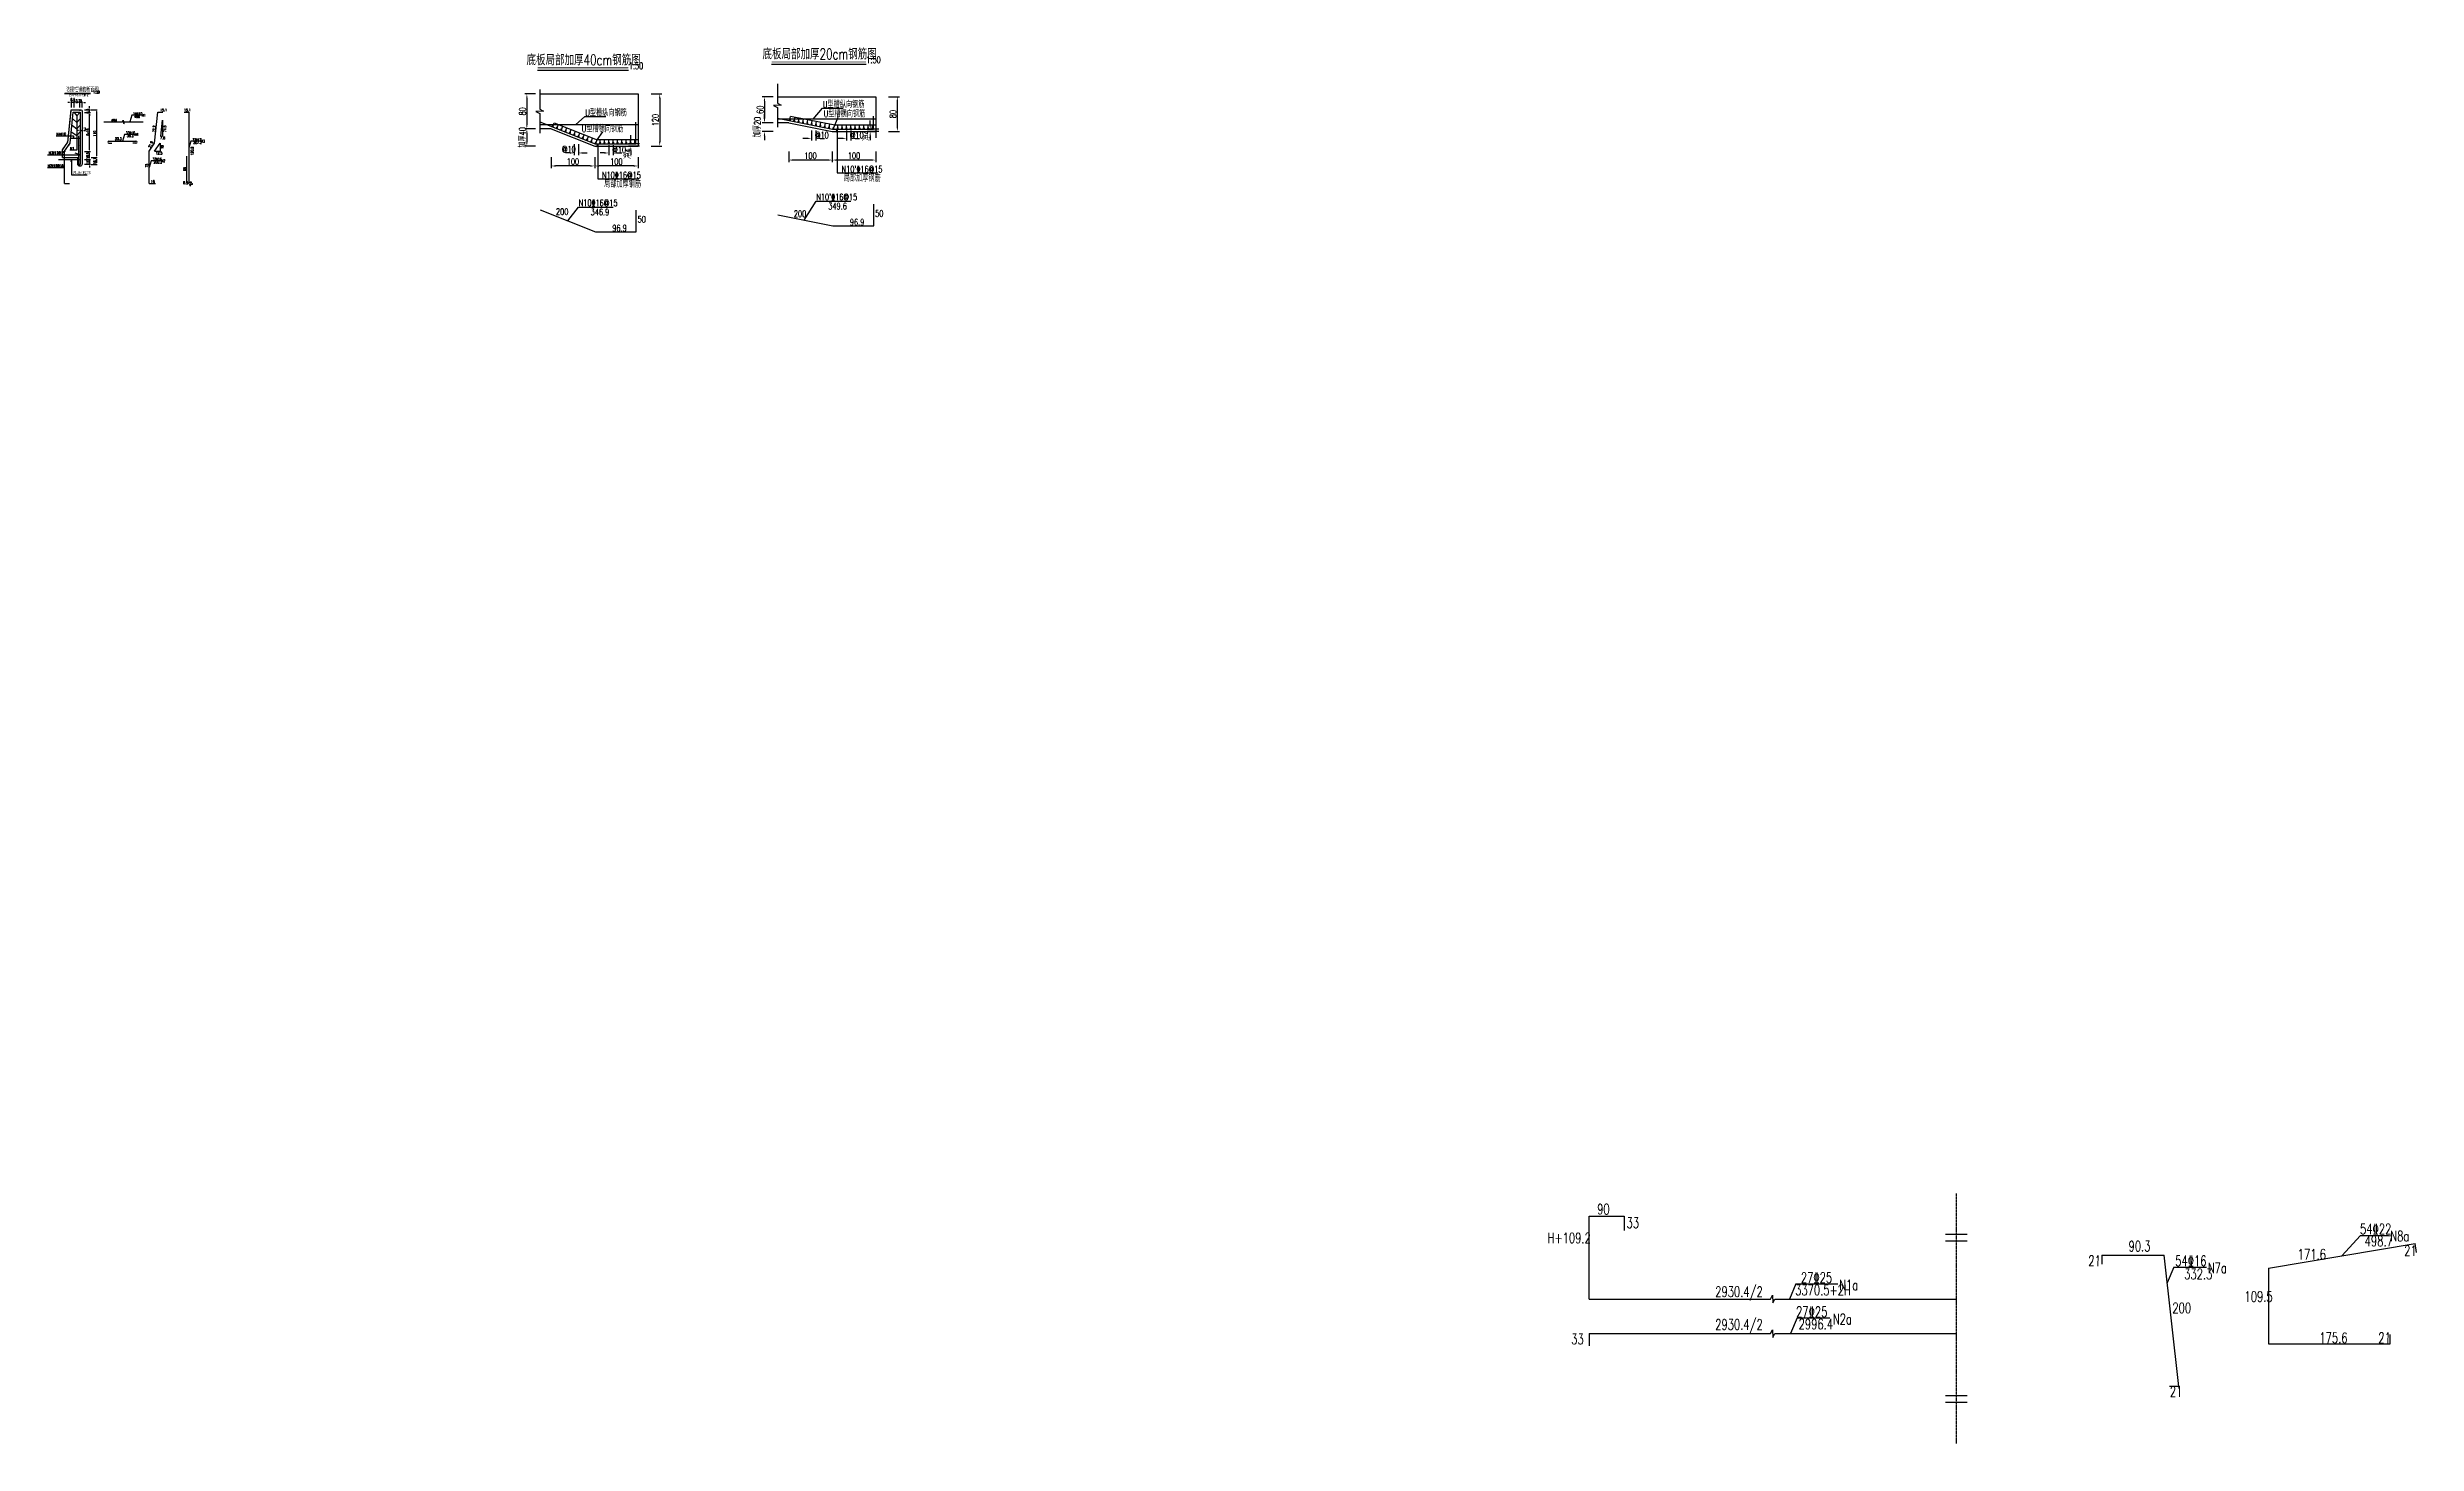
# Model space of a CAD drawing. Header units: millimetres. Extents: x -24222 to 32035, y -74604 to 14337.
# Drawn here: x -614 to 4836, y -10176 to -6962 of the extents above; entities that cross this region are included whole.
import ezdxf
from ezdxf.enums import TextEntityAlignment as Align

# ---------------------------------------------------------------- set-up
doc = ezdxf.new("R2010")
doc.units = ezdxf.units.MM
doc.header["$LTSCALE"] = 0.25
doc.header["$MEASUREMENT"] = 0
doc.linetypes.add('ACAD_ISO04W100', pattern=[30, 24, -3, 0, -3])
for name, color, linetype in [('中心线', 5, 'ACAD_ISO04W100'), ('文字', 7, 'Continuous'), ('标注', 7, 'Continuous'), ('次轮廓线', 7, 'Continuous'), ('钢筋', 1, 'Continuous')]:
    doc.layers.add(name, color=color, linetype=linetype)
doc.styles.get("Standard").update_dxf_attribs({"font": 'simplex1.shx', "width": 0.7, "bigfont": 'hztxt.shx'})
doc.dimstyles.new('20', dxfattribs={"dimscale": 2, "dimtxt": 3, "dimasz": 2, "dimexe": 1, "dimexo": 1, "dimgap": 0.5, "dimtad": 1, "dimdec": 1, "dimzin": 12, "dimdsep": 46, "dimtxsty": 'Standard', "dimcen": 0.5, "dimclrd": 256, "dimclre": 256, "dimclrt": 256, "dimadec": 1, "dimazin": 2, "dimtfac": 1, "dimtdec": 1, "dimtmove": 2, "dimatfit": 3, "dimfxl": 0, "dimtolj": 1, "dimtzin": 0, "dimlwd": -1, "dimlwe": -1, "dimarcsym": 0})
doc.dimstyles.new('50', dxfattribs={"dimscale": 5, "dimtxt": 3, "dimasz": 2, "dimexe": 1, "dimexo": 1, "dimgap": 0.5, "dimtad": 1, "dimdec": 1, "dimdsep": 46, "dimtxsty": 'Standard', "dimcen": 0.5, "dimadec": 0, "dimazin": 0, "dimtfac": 1, "dimtdec": 1, "dimtofl": 0, "dimtmove": 2, "dimatfit": 3, "dimfxl": 0, "dimtolj": 1, "dimtzin": 0, "dimarcsym": 0})

# ---------------------------------------------------------------- blocks, each defined once
blk = doc.blocks.new('*D180')
at = {"layer": 'Defpoints', "color": 0}
for p in [(518.8, -7069.7), (489.1, -7149.7), (518.8, -7149.7)]:
    blk.add_point(p, dxfattribs=at)
at = {"layer": '标注', "color": 0, "lineweight": -2}
for p, q in [((509.1, -7069.7), (484.1, -7069.7)), ((489.1, -7079.7), (489.1, -7139.7)), ((509.1, -7149.7), (484.1, -7149.7))]:
    blk.add_line(p, q, dxfattribs=at)
at = {"layer": '标注', "color": 0}
for points in [[(487.5, -7079.7), (490.8, -7079.7), (489.1, -7069.7)], [(487.5, -7139.7), (490.8, -7139.7), (489.1, -7149.7)]]:
    blk.add_solid(points, dxfattribs=at)
at = {"layer": '标注', "color": 0, "insert": (479.1, -7109.7), "char_height": 15, "attachment_point": 5, "rotation": 90}
blk.add_mtext('\\A1;80', dxfattribs=at)
blk = doc.blocks.new('*D181')
at = {"layer": 'Defpoints', "color": 0}
for p in [(745.1, -7069.7), (745.1, -7189.7), (794.7, -7189.7)]:
    blk.add_point(p, dxfattribs=at)
at = {"layer": '标注', "color": 0, "lineweight": -2}
for p, q in [((774.7, -7069.7), (799.7, -7069.7)), ((794.7, -7079.7), (794.7, -7179.7)), ((774.7, -7189.7), (799.7, -7189.7))]:
    blk.add_line(p, q, dxfattribs=at)
at = {"layer": '标注', "color": 0}
for points in [[(793.1, -7079.7), (796.4, -7079.7), (794.7, -7069.7)], [(793.1, -7179.7), (796.4, -7179.7), (794.7, -7189.7)]]:
    blk.add_solid(points, dxfattribs=at)
at = {"layer": '标注', "color": 0, "insert": (784.7, -7129.7), "char_height": 15, "attachment_point": 5, "rotation": 90}
blk.add_mtext('\\A1;120', dxfattribs=at)
blk = doc.blocks.new('点筋')
at = {"layer": '钢筋', "const_width": 2.5}
blk.add_lwpolyline([(-1.25, 0, 1), (1.25, 0, 1)], format="xyb", close=True, dxfattribs=at)
blk = doc.blocks.new('*D183')
at = {"layer": 'Defpoints', "color": 0}
for p in [(489.1, -7189.7), (545.1, -7149.7), (645.1, -7189.7)]:
    blk.add_point(p, dxfattribs=at)
at = {"layer": '标注', "color": 0, "lineweight": -2}
for p, q in [((509.1, -7149.7), (484.1, -7149.7)), ((509.1, -7189.7), (484.1, -7189.7)), ((489.1, -7159.7), (489.1, -7179.7))]:
    blk.add_line(p, q, dxfattribs=at)
at = {"layer": '标注', "color": 0}
for points in [[(487.5, -7159.7), (490.8, -7159.7), (489.1, -7149.7)], [(487.5, -7179.7), (490.8, -7179.7), (489.1, -7189.7)]]:
    blk.add_solid(points, dxfattribs=at)
at = {"layer": '标注', "color": 0, "insert": (479.1, -7169.7), "char_height": 15, "attachment_point": 5, "rotation": 90}
blk.add_mtext('\\A1;加厚40', dxfattribs=at)
blk = doc.blocks.new('*D184')
at = {"layer": 'Defpoints', "color": 0}
for p in [(728.2, -7189.7), (777.7, -7184.7), (777.7, -7189.7)]:
    blk.add_point(p, dxfattribs=at)
at = {"layer": '标注', "color": 0, "lineweight": -2}
for p, q in [((748.2, -7184.7), (723.2, -7184.7)), ((748.2, -7189.7), (723.2, -7189.7)), ((728.2, -7174.7), (728.2, -7164.7)), ((728.2, -7199.7), (728.2, -7209.7))]:
    blk.add_line(p, q, dxfattribs=at)
at = {"layer": '标注', "color": 0}
for points in [[(726.5, -7174.7), (729.8, -7174.7), (728.2, -7184.7)], [(726.5, -7199.7), (729.8, -7199.7), (728.2, -7189.7)]]:
    blk.add_solid(points, dxfattribs=at)
at = {"layer": '标注', "color": 0, "insert": (721.8, -7207.2), "char_height": 15, "attachment_point": 5, "rotation": 90}
blk.add_mtext('\\A1;净4', dxfattribs=at)
blk = doc.blocks.new('*D185')
at = {"layer": 'Defpoints', "color": 0}
for p in [(645.1, -7198.1), (645.1, -7235.4), (745.1, -7198.1)]:
    blk.add_point(p, dxfattribs=at)
at = {"layer": '标注', "color": 0, "lineweight": -2}
for p, q in [((645.1, -7215.4), (645.1, -7240.4)), ((735.1, -7235.4), (655.1, -7235.4)), ((745.1, -7215.4), (745.1, -7240.4))]:
    blk.add_line(p, q, dxfattribs=at)
at = {"layer": '标注', "color": 0}
for points in [[(655.1, -7233.8), (655.1, -7237.1), (645.1, -7235.4)], [(735.1, -7233.8), (735.1, -7237.1), (745.1, -7235.4)]]:
    blk.add_solid(points, dxfattribs=at)
at = {"layer": '标注', "color": 0, "insert": (695.1, -7225.4), "char_height": 15, "attachment_point": 5}
blk.add_mtext('\\A1;100', dxfattribs=at)
blk = doc.blocks.new('*D186')
at = {"layer": 'Defpoints', "color": 0}
for p in [(545.1, -7158.1), (545.1, -7235.4), (645.1, -7198.1)]:
    blk.add_point(p, dxfattribs=at)
at = {"layer": '标注', "color": 0, "lineweight": -2}
for p, q in [((545.1, -7215.4), (545.1, -7240.4)), ((635.1, -7235.4), (555.1, -7235.4)), ((645.1, -7215.4), (645.1, -7240.4))]:
    blk.add_line(p, q, dxfattribs=at)
at = {"layer": '标注', "color": 0}
for points in [[(555.1, -7233.8), (555.1, -7237.1), (545.1, -7235.4)], [(635.1, -7233.8), (635.1, -7237.1), (645.1, -7235.4)]]:
    blk.add_solid(points, dxfattribs=at)
at = {"layer": '标注', "color": 0, "insert": (595.1, -7225.4), "char_height": 15, "attachment_point": 5}
blk.add_mtext('\\A1;100', dxfattribs=at)
blk = doc.blocks.new('*D187')
at = {"layer": 'Defpoints', "color": 0}
for p in [(677.6, -7182.2), (687.6, -7182.2), (687.6, -7205.5)]:
    blk.add_point(p, dxfattribs=at)
at = {"layer": '标注', "color": 0, "lineweight": -2}
for p, q in [((677.6, -7187.2), (677.6, -7210.5)), ((687.6, -7187.2), (687.6, -7210.5)), ((667.6, -7205.5), (657.6, -7205.5)), ((697.6, -7205.5), (707.6, -7205.5))]:
    blk.add_line(p, q, dxfattribs=at)
at = {"layer": '标注', "color": 0}
for points in [[(667.6, -7203.9), (667.6, -7207.2), (677.6, -7205.5)], [(697.6, -7203.9), (697.6, -7207.2), (687.6, -7205.5)]]:
    blk.add_solid(points, dxfattribs=at)
at = {"layer": '标注', "color": 0, "insert": (701.3, -7198.4), "char_height": 15, "attachment_point": 5}
blk.add_mtext('\\A1;@10', dxfattribs=at)
blk = doc.blocks.new('*D188')
at = {"layer": 'Defpoints', "color": 0}
for p in [(598.1, -7162.9), (608, -7166.8), (598.1, -7205.5)]:
    blk.add_point(p, dxfattribs=at)
at = {"layer": '标注', "color": 0, "lineweight": -2}
for p, q in [((598.1, -7185.5), (598.1, -7210.5)), ((608, -7185.5), (608, -7210.5)), ((588.1, -7205.5), (578.1, -7205.5)), ((618, -7205.5), (628, -7205.5))]:
    blk.add_line(p, q, dxfattribs=at)
at = {"layer": '标注', "color": 0}
for points in [[(588.1, -7203.9), (588.1, -7207.2), (598.1, -7205.5)], [(618, -7203.9), (618, -7207.2), (608, -7205.5)]]:
    blk.add_solid(points, dxfattribs=at)
at = {"layer": '标注', "color": 0, "insert": (585.7, -7197), "char_height": 15, "attachment_point": 5}
blk.add_mtext('\\A1;@10', dxfattribs=at)
blk = doc.blocks.new('*D208')
at = {"layer": 'Defpoints', "color": 0}
for p in [(1065.3, -7076), (1035.6, -7136), (1065.3, -7136)]:
    blk.add_point(p, dxfattribs=at)
at = {"layer": '标注', "color": 0, "lineweight": -2}
for p, q in [((1055.6, -7076), (1030.6, -7076)), ((1055.6, -7136), (1030.6, -7136)), ((1035.6, -7086), (1035.6, -7126))]:
    blk.add_line(p, q, dxfattribs=at)
at = {"layer": '标注', "color": 0}
for points in [[(1034, -7086), (1037.3, -7086), (1035.6, -7076)], [(1034, -7126), (1037.3, -7126), (1035.6, -7136)]]:
    blk.add_solid(points, dxfattribs=at)
at = {"layer": '标注', "color": 0, "insert": (1025.6, -7106), "char_height": 15, "attachment_point": 5, "rotation": 90}
blk.add_mtext('\\A1;60', dxfattribs=at)
blk = doc.blocks.new('*D209')
at = {"layer": 'Defpoints', "color": 0}
for p in [(1291.6, -7076), (1291.6, -7156), (1341.2, -7156)]:
    blk.add_point(p, dxfattribs=at)
at = {"layer": '标注', "color": 0, "lineweight": -2}
for p, q in [((1321.2, -7076), (1346.2, -7076)), ((1341.2, -7086), (1341.2, -7146)), ((1321.2, -7156), (1346.2, -7156))]:
    blk.add_line(p, q, dxfattribs=at)
at = {"layer": '标注', "color": 0}
for points in [[(1339.6, -7086), (1342.9, -7086), (1341.2, -7076)], [(1339.6, -7146), (1342.9, -7146), (1341.2, -7156)]]:
    blk.add_solid(points, dxfattribs=at)
at = {"layer": '标注', "color": 0, "insert": (1331.2, -7116), "char_height": 15, "attachment_point": 5, "rotation": 90}
blk.add_mtext('\\A1;80', dxfattribs=at)
blk = doc.blocks.new('*D210')
at = {"layer": 'Defpoints', "color": 0}
for p in [(1091.6, -7136), (1035.6, -7156), (1191.6, -7156)]:
    blk.add_point(p, dxfattribs=at)
at = {"layer": '标注', "color": 0, "lineweight": -2}
for p, q in [((1055.6, -7136), (1030.6, -7136)), ((1035.6, -7126), (1035.6, -7116)), ((1055.6, -7156), (1030.6, -7156)), ((1035.6, -7166), (1035.6, -7176))]:
    blk.add_line(p, q, dxfattribs=at)
at = {"layer": '标注', "color": 0}
for points in [[(1034, -7126), (1037.3, -7126), (1035.6, -7136)], [(1034, -7166), (1037.3, -7166), (1035.6, -7156)]]:
    blk.add_solid(points, dxfattribs=at)
at = {"layer": '标注', "color": 0, "insert": (1019.4, -7146), "char_height": 15, "attachment_point": 5, "rotation": 90}
blk.add_mtext('\\A1;加厚20', dxfattribs=at)
blk = doc.blocks.new('*D189')
at = {"layer": 'Defpoints', "color": 0}
for p in [(1278.8, -7156), (1328.3, -7151), (1328.3, -7156)]:
    blk.add_point(p, dxfattribs=at)
at = {"layer": '标注', "color": 0, "lineweight": -2}
for p, q in [((1278.8, -7141), (1278.8, -7131)), ((1298.8, -7151), (1273.8, -7151)), ((1298.8, -7156), (1273.8, -7156)), ((1278.8, -7166), (1278.8, -7176))]:
    blk.add_line(p, q, dxfattribs=at)
at = {"layer": '标注', "color": 0}
for points in [[(1277.1, -7141), (1280.5, -7141), (1278.8, -7151)], [(1277.1, -7166), (1280.5, -7166), (1278.8, -7156)]]:
    blk.add_solid(points, dxfattribs=at)
at = {"layer": '标注', "color": 0, "insert": (1270.4, -7165.7), "char_height": 15, "attachment_point": 5, "rotation": 90}
blk.add_mtext('\\A1;净4', dxfattribs=at)
blk = doc.blocks.new('*D190')
at = {"layer": 'Defpoints', "color": 0}
for p in [(1191.6, -7184.5), (1291.6, -7184.5), (1191.6, -7221.8)]:
    blk.add_point(p, dxfattribs=at)
at = {"layer": '标注', "color": 0, "lineweight": -2}
for p, q in [((1191.6, -7201.8), (1191.6, -7226.8)), ((1281.6, -7221.8), (1201.6, -7221.8)), ((1291.6, -7201.8), (1291.6, -7226.8))]:
    blk.add_line(p, q, dxfattribs=at)
at = {"layer": '标注', "color": 0}
for points in [[(1201.6, -7220.1), (1201.6, -7223.5), (1191.6, -7221.8)], [(1281.6, -7220.1), (1281.6, -7223.5), (1291.6, -7221.8)]]:
    blk.add_solid(points, dxfattribs=at)
at = {"layer": '标注', "color": 0, "insert": (1241.6, -7211.8), "char_height": 15, "attachment_point": 5}
blk.add_mtext('\\A1;100', dxfattribs=at)
blk = doc.blocks.new('*D191')
at = {"layer": 'Defpoints', "color": 0}
for p in [(1091.6, -7144.5), (1191.6, -7184.5), (1091.6, -7221.8)]:
    blk.add_point(p, dxfattribs=at)
at = {"layer": '标注', "color": 0, "lineweight": -2}
for p, q in [((1091.6, -7201.8), (1091.6, -7226.8)), ((1181.6, -7221.8), (1101.6, -7221.8)), ((1191.6, -7201.8), (1191.6, -7226.8))]:
    blk.add_line(p, q, dxfattribs=at)
at = {"layer": '标注', "color": 0}
for points in [[(1101.6, -7220.1), (1101.6, -7223.5), (1091.6, -7221.8)], [(1181.6, -7220.1), (1181.6, -7223.5), (1191.6, -7221.8)]]:
    blk.add_solid(points, dxfattribs=at)
at = {"layer": '标注', "color": 0, "insert": (1141.6, -7211.8), "char_height": 15, "attachment_point": 5}
blk.add_mtext('\\A1;100', dxfattribs=at)
blk = doc.blocks.new('*D192')
at = {"layer": 'Defpoints', "color": 0}
for p in [(1224.1, -7148.5), (1234.1, -7148.5), (1234.1, -7171.9)]:
    blk.add_point(p, dxfattribs=at)
at = {"layer": '标注', "color": 0, "lineweight": -2}
for p, q in [((1214.1, -7171.9), (1204.1, -7171.9)), ((1224.1, -7153.5), (1224.1, -7176.9)), ((1234.1, -7153.5), (1234.1, -7176.9)), ((1244.1, -7171.9), (1254.1, -7171.9))]:
    blk.add_line(p, q, dxfattribs=at)
at = {"layer": '标注', "color": 0}
for points in [[(1214.1, -7170.2), (1214.1, -7173.6), (1224.1, -7171.9)], [(1244.1, -7170.2), (1244.1, -7173.6), (1234.1, -7171.9)]]:
    blk.add_solid(points, dxfattribs=at)
at = {"layer": '标注', "color": 0, "insert": (1247.8, -7164.7), "char_height": 15, "attachment_point": 5}
blk.add_mtext('\\A1;@10', dxfattribs=at)
blk = doc.blocks.new('*D233')
at = {"layer": 'Defpoints', "color": 0}
for p in [(1143.9, -7148.5), (1153.9, -7148.5), (1153.9, -7171.9)]:
    blk.add_point(p, dxfattribs=at)
at = {"layer": '标注', "color": 0, "lineweight": -2}
for p, q in [((1133.9, -7171.9), (1123.9, -7171.9)), ((1143.9, -7153.5), (1143.9, -7176.9)), ((1153.9, -7153.5), (1153.9, -7176.9)), ((1163.9, -7171.9), (1173.9, -7171.9))]:
    blk.add_line(p, q, dxfattribs=at)
at = {"layer": '标注', "color": 0}
for points in [[(1133.9, -7170.2), (1133.9, -7173.6), (1143.9, -7171.9)], [(1163.9, -7170.2), (1163.9, -7173.6), (1153.9, -7171.9)]]:
    blk.add_solid(points, dxfattribs=at)
at = {"layer": '标注', "color": 0, "insert": (1167.7, -7164.7), "char_height": 15, "attachment_point": 5}
blk.add_mtext('\\A1;@10', dxfattribs=at)
blk = doc.blocks.new('点筋1')
at = {"layer": '钢筋', "const_width": 1}
blk.add_lwpolyline([(-0.5, 0, 1), (0.5, 0, 1)], format="xyb", close=True, dxfattribs=at)
blk = doc.blocks.new('*D237')
at = {"layer": 'Defpoints', "color": 0}
for p in [(-538.9, -7202.4), (-538.9, -7220.9), (-516.6, -7202.4)]:
    blk.add_point(p, dxfattribs=at)
at = {"layer": '标注'}
for p, q in [((-528.6, -7202.4), (-514.6, -7202.4)), ((-528.6, -7220.9), (-514.6, -7220.9)), ((-516.6, -7216.9), (-516.6, -7206.4))]:
    blk.add_line(p, q, dxfattribs=at)
for points in [[(-517.2, -7206.4), (-515.9, -7206.4), (-516.6, -7202.4)], [(-517.2, -7216.9), (-515.9, -7216.9), (-516.6, -7220.9)]]:
    blk.add_solid(points, dxfattribs=at)
at = {"layer": '标注', "insert": (-520.6, -7211.7), "char_height": 6, "attachment_point": 5, "rotation": 90}
blk.add_mtext('\\A1;18.5', dxfattribs=at)
blk = doc.blocks.new('*D238')
at = {"layer": 'Defpoints', "color": 0}
for p in [(-538.9, -7112.4), (-516.6, -7112.4), (-538.9, -7202.4)]:
    blk.add_point(p, dxfattribs=at)
at = {"layer": '标注'}
for p, q in [((-528.6, -7112.4), (-514.6, -7112.4)), ((-516.6, -7198.4), (-516.6, -7116.4)), ((-528.6, -7202.4), (-514.6, -7202.4))]:
    blk.add_line(p, q, dxfattribs=at)
for points in [[(-517.2, -7116.4), (-515.9, -7116.4), (-516.6, -7112.4)], [(-517.2, -7198.4), (-515.9, -7198.4), (-516.6, -7202.4)]]:
    blk.add_solid(points, dxfattribs=at)
at = {"layer": '标注', "insert": (-520.6, -7157.4), "char_height": 6, "attachment_point": 5, "rotation": 90}
blk.add_mtext('\\A1;6x15', dxfattribs=at)
blk = doc.blocks.new('*D239')
at = {"layer": 'Defpoints', "color": 0}
for p in [(-538.9, -7112.4), (-536.4, -7105.9), (-516.6, -7105.9)]:
    blk.add_point(p, dxfattribs=at)
at = {"layer": '标注'}
for p, q in [((-528.6, -7105.9), (-514.6, -7105.9)), ((-528.6, -7112.4), (-514.6, -7112.4)), ((-516.6, -7101.9), (-516.6, -7097.9)), ((-516.6, -7112.4), (-516.6, -7105.9)), ((-516.6, -7116.4), (-516.6, -7120.4))]:
    blk.add_line(p, q, dxfattribs=at)
for points in [[(-517.2, -7101.9), (-515.9, -7101.9), (-516.6, -7105.9)], [(-517.2, -7116.4), (-515.9, -7116.4), (-516.6, -7112.4)]]:
    blk.add_solid(points, dxfattribs=at)
at = {"layer": '标注', "insert": (-520.5, -7109.2), "char_height": 6, "attachment_point": 5, "rotation": 90}
blk.add_mtext('\\A1;6.5', dxfattribs=at)
blk = doc.blocks.new('*D240')
at = {"layer": 'Defpoints', "color": 0}
for p in [(-536.4, -7105.9), (-543.9, -7215.9), (-500.9, -7215.9)]:
    blk.add_point(p, dxfattribs=at)
at = {"layer": '标注'}
for p, q in [((-512.9, -7105.9), (-498.9, -7105.9)), ((-500.9, -7109.9), (-500.9, -7211.9)), ((-512.9, -7215.9), (-498.9, -7215.9))]:
    blk.add_line(p, q, dxfattribs=at)
for points in [[(-501.6, -7109.9), (-500.3, -7109.9), (-500.9, -7105.9)], [(-501.6, -7211.9), (-500.3, -7211.9), (-500.9, -7215.9)]]:
    blk.add_solid(points, dxfattribs=at)
at = {"layer": '标注', "insert": (-504.9, -7160.9), "char_height": 6, "attachment_point": 5, "rotation": 90}
blk.add_mtext('\\A1;110', dxfattribs=at)
blk = doc.blocks.new('*D241')
at = {"layer": 'Defpoints', "color": 0}
for p in [(-538.9, -7089.2), (-538.9, -7112.4), (-533.9, -7108.4)]:
    blk.add_point(p, dxfattribs=at)
at = {"layer": '标注'}
for p, q in [((-542.9, -7089.2), (-546.9, -7089.2)), ((-538.9, -7101.2), (-538.9, -7087.2)), ((-533.9, -7089.2), (-538.9, -7089.2)), ((-533.9, -7101.2), (-533.9, -7087.2)), ((-529.9, -7089.2), (-525.9, -7089.2))]:
    blk.add_line(p, q, dxfattribs=at)
for points in [[(-542.9, -7088.5), (-542.9, -7089.9), (-538.9, -7089.2)], [(-529.9, -7088.5), (-529.9, -7089.9), (-533.9, -7089.2)]]:
    blk.add_solid(points, dxfattribs=at)
at = {"layer": '标注', "insert": (-536.4, -7085.2), "char_height": 6, "attachment_point": 5}
blk.add_mtext('\\A1;5', dxfattribs=at)
blk = doc.blocks.new('*D242')
at = {"layer": 'Defpoints', "color": 0}
for p in [(-552.2, -7089.2), (-552.2, -7112.4), (-538.9, -7112.4)]:
    blk.add_point(p, dxfattribs=at)
at = {"layer": '标注'}
for p, q in [((-552.2, -7101.2), (-552.2, -7087.2)), ((-542.9, -7089.2), (-548.2, -7089.2)), ((-538.9, -7101.2), (-538.9, -7087.2))]:
    blk.add_line(p, q, dxfattribs=at)
for points in [[(-548.2, -7088.5), (-548.2, -7089.9), (-552.2, -7089.2)], [(-542.9, -7088.5), (-542.9, -7089.9), (-538.9, -7089.2)]]:
    blk.add_solid(points, dxfattribs=at)
at = {"layer": '标注', "insert": (-545.5, -7085.2), "char_height": 6, "attachment_point": 5}
blk.add_mtext('\\A1;13.2', dxfattribs=at)
blk = doc.blocks.new('*D243')
at = {"layer": 'Defpoints', "color": 0}
for p in [(-558.6, -7089.2), (-558.6, -7105.9), (-552.2, -7112.4)]:
    blk.add_point(p, dxfattribs=at)
at = {"layer": '标注'}
for p, q in [((-562.6, -7089.2), (-566.6, -7089.2)), ((-558.6, -7101.2), (-558.6, -7087.2)), ((-552.2, -7089.2), (-558.6, -7089.2)), ((-552.2, -7101.2), (-552.2, -7087.2)), ((-548.2, -7089.2), (-544.2, -7089.2))]:
    blk.add_line(p, q, dxfattribs=at)
for points in [[(-562.6, -7088.5), (-562.6, -7089.9), (-558.6, -7089.2)], [(-548.2, -7088.5), (-548.2, -7089.9), (-552.2, -7089.2)]]:
    blk.add_solid(points, dxfattribs=at)
at = {"layer": '标注', "insert": (-555.4, -7082.7), "char_height": 6, "attachment_point": 5}
blk.add_mtext('\\A1;6.5', dxfattribs=at)
blk = doc.blocks.new('*D244')
for p, q in [((-512.9, -7215.9), (-498.9, -7215.9)), ((-512.9, -7232), (-498.9, -7232)), ((-500.9, -7219.9), (-500.9, -7228))]:
    blk.add_line(p, q)
for points in [[(-501.6, -7219.9), (-500.3, -7219.9), (-500.9, -7215.9)], [(-501.6, -7228), (-500.3, -7228), (-500.9, -7232)]]:
    blk.add_solid(points)
at = {"layer": 'Defpoints', "color": 0}
for p in [(-543.9, -7215.9), (-537.9, -7232), (-500.9, -7232)]:
    blk.add_point(p, dxfattribs=at)
at = {"insert": (-504.9, -7224), "char_height": 6, "attachment_point": 5, "rotation": 90}
blk.add_mtext('\\A1;16.1', dxfattribs=at)
blk = doc.blocks.new('*D235')
for p, q in [((-528.6, -7220.9), (-514.6, -7220.9)), ((-528.6, -7230.9), (-514.6, -7230.9)), ((-516.6, -7216.9), (-516.6, -7212.9)), ((-516.6, -7220.9), (-516.6, -7230.9)), ((-516.6, -7234.9), (-516.6, -7238.9))]:
    blk.add_line(p, q)
for points in [[(-517.2, -7216.9), (-515.9, -7216.9), (-516.6, -7220.9)], [(-517.2, -7234.9), (-515.9, -7234.9), (-516.6, -7230.9)]]:
    blk.add_solid(points)
at = {"layer": 'Defpoints', "color": 0}
for p in [(-538.9, -7220.9), (-538.9, -7230.9), (-516.6, -7230.9)]:
    blk.add_point(p, dxfattribs=at)
at = {"insert": (-520.6, -7225.9), "char_height": 6, "attachment_point": 5, "rotation": 90}
blk.add_mtext('\\A1;10', dxfattribs=at)
blk = doc.blocks.new('*D236')
for p, q in [((-290.3, -7273.9), (-289.2, -7275.6)), ((-286.9, -7278.8), (-284.6, -7282.1))]:
    blk.add_line(p, q)
blk.add_solid([(-286.3, -7278.4), (-287.4, -7279.2), (-289.2, -7275.6)])
at = {"layer": 'Defpoints', "color": 0}
for p in [(-290.3, -7273.9), (-289.2, -7275.6)]:
    blk.add_point(p, dxfattribs=at)
at = {"insert": (-283.6, -7275.9), "char_height": 6, "attachment_point": 5, "rotation": 305.0033}
blk.add_mtext('\\A1;R2', dxfattribs=at)
blk = doc.blocks.new('*D266')
at = {"layer": 'Defpoints', "color": 0}
for p in [(-537.9, -7154), (-533.9, -7154), (-533.9, -7154)]:
    blk.add_point(p, dxfattribs=at)
at = {"layer": '标注'}
for p, q in [((-541.9, -7154), (-545.9, -7154)), ((-537.9, -7154), (-537.9, -7152)), ((-537.9, -7154), (-533.9, -7154)), ((-533.9, -7154), (-533.9, -7152)), ((-529.9, -7154), (-525.9, -7154))]:
    blk.add_line(p, q, dxfattribs=at)
for points in [[(-541.9, -7153.3), (-541.9, -7154.6), (-537.9, -7154)], [(-529.9, -7153.3), (-529.9, -7154.6), (-533.9, -7154)]]:
    blk.add_solid(points, dxfattribs=at)
at = {"layer": '标注', "insert": (-530, -7150.4), "char_height": 6, "attachment_point": 5}
blk.add_mtext('\\A1;净3', dxfattribs=at)

msp = doc.modelspace()

# ---------------------------------------------------------------- linework, layer by layer
for p, q in [((-574.01, -7068.614), (-514.36, -7068.614)), ((-554.328, -7127.413), (-546.076, -7135.141)), ((-552.157, -7112.413), (-546.076, -7120.141)), ((-546.076, -7120.141), (-538.912, -7112.413)), ((-546.076, -7120.141), (-546.076, -7198.708)), ((-546.076, -7135.141), (-538.912, -7127.413)), ((-419.831, -7118.747), (-424.315, -7134.059)), ((-397.39, -7118.747), (-419.831, -7118.747)), ((-348.835, -7130.056), (-348.835, -7167.01)), ((-593.159, -7165.934), (-554.003, -7165.934)), ((-557.469, -7157.413), (-546.076, -7165.141)), ((-555.898, -7142.413), (-546.076, -7150.141)), ((-554.003, -7165.934), (-554.003, -7171.204)), ((-554.003, -7171.204), (-552.54, -7167.772)), ((-546.076, -7150.141), (-538.912, -7142.413)), ((-546.076, -7165.141), (-538.912, -7157.413)), ((-436.586, -7162.795), (-441.069, -7178.107)), ((-414.144, -7162.795), (-436.586, -7162.795)), ((-354.492, -7183.22), (-354.492, -7201.208)), ((-352.704, -7167.01), (-348.835, -7167.01)), ((-283.829, -7178.352), (-288.312, -7193.663)), ((-261.387, -7178.352), (-283.829, -7178.352)), ((-613.686, -7209.56), (-537.912, -7209.56)), ((-613.686, -7238.787), (-574.067, -7238.787)), ((-574.067, -7238.787), (-582.694, -7235.691)), ((-578.912, -7215.913), (-543.912, -7215.913)), ((-546.076, -7198.708), (-562.397, -7198.708)), ((-557.531, -7220.253), (-560.512, -7226.228)), ((-557.531, -7256.741), (-557.531, -7220.253)), ((-538.125, -7209.488), (-549.539, -7206.16)), ((-375.177, -7223.249), (-379.66, -7238.561)), ((-352.735, -7223.249), (-375.177, -7223.249)), ((-366.983, -7201.208), (-354.492, -7201.208)), ((-521.836, -7256.741), (-557.531, -7256.741))]:
    msp.add_line(p, q)
at = {"const_width": 0.8}
msp.add_lwpolyline([(-574.01, -7066.614), (-514.36, -7066.614)], dxfattribs=at)
for points in [[(-440.794, -7134.059), (-439.392, -7129.846), (-437.995, -7138.272), (-436.594, -7134.059)], [(-352.704, -7167.01), (-348.835, -7130.056)], [(-366.983, -7201.208), (-354.492, -7183.22)]]:
    msp.add_lwpolyline(points)
at = {"layer": 'Defpoints', "color": 9}
msp.add_lwpolyline([(-578.912, -7205.913), (-578.912, -7198.413), (-566.412, -7180.413), (-558.612, -7105.913), (-538.912, -7105.913), (-538.912, -7108.413)], dxfattribs=at)
at = {"layer": '中心线'}
msp.add_line((3777.132, -10175.761), (3777.132, -9599.988), dxfattribs=at)
at = {"layer": '文字'}
for p, q in [((513.717, -7014.66), (722.652, -7014.66)), ((1051.891, -7001.018), (1269.142, -7001.018)), ((4706.483, -9696.407), (4663.624, -9743.627)), ((4706.483, -9696.407), (4770.601, -9696.407)), ((3408.072, -9807.844), (3393.175, -9843.149)), ((3408.072, -9807.844), (3504.442, -9807.844)), ((4277.003, -9769.799), (4261.775, -9805.887)), ((4277.003, -9769.799), (4352.29, -9769.799)), ((3410.643, -9886.554), (3395.415, -9922.642)), ((3410.643, -9886.554), (3485.798, -9886.554))]:
    msp.add_line(p, q, dxfattribs=at)
at = {"layer": '文字', "const_width": 2}
for points in [[(513.717, -7009.66), (722.652, -7009.66)], [(1051.891, -6996.018), (1269.142, -6996.018)]]:
    msp.add_lwpolyline(points, dxfattribs=at)
at = {"layer": '标注'}
for p, q in [((518.761, -7069.673), (745.097, -7069.673)), ((745.097, -7069.673), (745.097, -7189.673)), ((1065.25, -7076.031), (1291.586, -7076.031)), ((1291.586, -7076.031), (1291.586, -7171.031)), ((548.744, -7143.347), (551.803, -7135.876)), ((551.792, -7135.902), (650.751, -7175.058)), ((600.759, -7140.973), (622.628, -7121.584)), ((622.628, -7121.584), (670.476, -7121.584)), ((1091.586, -7136.031), (1065.25, -7136.031)), ((1091.586, -7136.031), (1191.586, -7156.031)), ((1093.991, -7129.369), (1095.548, -7121.583)), ((1197.241, -7141.416), (1095.548, -7121.583)), ((1104.001, -7131.315), (1105.558, -7123.529)), ((1114.012, -7133.261), (1115.569, -7125.475)), ((1124.022, -7135.207), (1125.58, -7127.421)), ((1134.033, -7137.153), (1135.59, -7129.367)), ((1144.044, -7139.099), (1145.601, -7131.313)), ((1147.249, -7127.331), (1169.117, -7102.396)), ((1154.054, -7141.044), (1155.612, -7133.259)), ((1164.065, -7142.99), (1165.622, -7135.204)), ((1169.117, -7102.396), (1216.966, -7102.396)), ((1174.076, -7144.936), (1175.633, -7137.15)), ((1197.241, -7141.416), (1205.44, -7122.947)), ((545.097, -7149.673), (518.761, -7149.673)), ((545.097, -7149.673), (645.097, -7189.673)), ((558.616, -7147.264), (561.676, -7139.792)), ((568.489, -7151.18), (571.548, -7143.709)), ((578.361, -7155.096), (581.421, -7147.625)), ((588.234, -7159.013), (591.095, -7151.782)), ((598.106, -7162.929), (600.968, -7155.698)), ((607.979, -7166.846), (610.84, -7159.615)), ((617.852, -7170.762), (620.713, -7163.531)), ((627.724, -7174.679), (630.585, -7167.448)), ((637.597, -7178.595), (640.458, -7171.364)), ((645.097, -7189.673), (745.097, -7189.673)), ((647.597, -7182.173), (650.458, -7174.942)), ((652.054, -7184.673), (648.242, -7192.218)), ((650.751, -7175.058), (663.527, -7157.038)), ((745.467, -7175.058), (650.751, -7175.058)), ((652.054, -7184.673), (652.054, -7264.868)), ((657.597, -7182.173), (657.597, -7175.058)), ((667.597, -7182.173), (667.597, -7175.058)), ((677.597, -7182.173), (677.597, -7175.058)), ((687.597, -7182.173), (687.597, -7175.058)), ((697.597, -7182.173), (697.597, -7175.058)), ((707.597, -7182.173), (707.597, -7175.058)), ((717.597, -7182.173), (717.597, -7175.058)), ((727.597, -7182.173), (727.597, -7175.058)), ((737.597, -7182.173), (737.597, -7175.058)), ((1184.086, -7146.882), (1185.643, -7139.096)), ((1191.586, -7156.031), (1291.586, -7156.031)), ((1194.086, -7148.531), (1197.241, -7141.416)), ((1291.957, -7141.416), (1197.241, -7141.416)), ((1203.096, -7151.031), (1199.284, -7158.576)), ((1203.096, -7151.031), (1203.096, -7251.226)), ((1204.086, -7148.531), (1204.086, -7141.416)), ((1214.086, -7148.531), (1214.086, -7141.416)), ((1224.086, -7148.531), (1224.086, -7141.416)), ((1234.086, -7148.531), (1234.086, -7141.416)), ((1244.086, -7148.531), (1244.086, -7141.416)), ((1254.086, -7148.531), (1254.086, -7141.416)), ((1264.086, -7148.531), (1264.086, -7141.416)), ((1274.086, -7148.531), (1274.086, -7141.416)), ((1284.086, -7148.531), (1284.086, -7141.416)), ((652.054, -7264.868), (745.35, -7264.868)), ((1203.096, -7251.226), (1296.392, -7251.226)), ((583.001, -7361.524), (608.162, -7330.406)), ((608.162, -7330.406), (687.675, -7330.406)), ((1127.042, -7360.122), (1154.652, -7316.764)), ((1154.652, -7316.764), (1234.165, -7316.764)), ((3752.132, -9693.79), (3802.132, -9693.79)), ((3752.132, -9708.79), (3802.132, -9708.79)), ((3752.132, -10064.991), (3802.132, -10064.991)), ((3752.132, -10079.991), (3802.132, -10079.991))]:
    msp.add_line(p, q, dxfattribs=at)
for points in [[(518.761, -7059.673), (518.761, -7104.673), (527.59, -7109.367), (509.931, -7109.978), (518.761, -7114.673), (518.761, -7159.673)], [(1065.25, -7046.031), (1065.25, -7091.031), (1074.08, -7095.725), (1056.421, -7096.336), (1065.25, -7101.031), (1065.25, -7146.031)]]:
    msp.add_lwpolyline(points, dxfattribs=at)
at = {"layer": '次轮廓线'}
msp.add_lwpolyline([(-578.912, -7215.913), (-578.912, -7199.196, -0.15292251), (-578.466, -7197.77), (-570.147, -7185.791, 0.12633317), (-565.73, -7173.901), (-558.847, -7108.153, -0.3839793), (-556.36, -7105.913), (-536.412, -7105.913, -0.41421356), (-533.912, -7108.413), (-533.912, -7230.913, -1), (-543.912, -7230.913), (-543.912, -7215.913)], format="xyb", dxfattribs=at)
at = {"layer": '钢筋'}
for p, q in [((-483.711, -7134.059), (-440.794, -7134.059)), ((-436.594, -7134.059), (-393.677, -7134.059)), ((518.761, -7133.753), (646.06, -7184.673)), ((740.097, -7184.673), (740.097, -7134.673)), ((1065.25, -7125.664), (1192.081, -7151.031)), ((1291.586, -7127.331), (1065.25, -7127.331)), ((1286.586, -7151.031), (1286.586, -7121.031)), ((-560.317, -7171.204), (-537.912, -7171.204)), ((-472.237, -7178.107), (-409.901, -7178.107)), ((-472.237, -7183.107), (-465.237, -7183.107)), ((-409.901, -7183.107), (-416.901, -7183.107)), ((745.097, -7140.973), (518.761, -7140.973)), ((646.06, -7184.673), (740.097, -7184.673)), ((1192.081, -7151.031), (1286.586, -7151.031)), ((-588.421, -7220.253), (-537.912, -7220.253)), ((-293.312, -7273.913), (-293.312, -7213.119)), ((-574.067, -7275.913), (-562.89, -7275.913)), ((-379.66, -7275.913), (-365.332, -7275.913)), ((519.351, -7336.065), (646.65, -7386.984)), ((740.687, -7386.984), (740.687, -7336.984)), ((1066.309, -7347.976), (1193.14, -7373.342)), ((1287.177, -7373.342), (1287.177, -7323.342)), ((646.65, -7386.984), (740.687, -7386.984)), ((1193.14, -7373.342), (1287.177, -7373.342)), ((2932.187, -9843.149), (2932.187, -9652.278)), ((2932.187, -9652.278), (3012.887, -9652.278)), ((3012.887, -9652.278), (3012.887, -9685.278)), ((4111.335, -9741.887), (4254.584, -9741.887)), ((4111.335, -9741.887), (4111.335, -9762.887)), ((4288.561, -10044.287), (4254.584, -9741.887)), ((4495.124, -9771.71), (4832.124, -9715.543)), ((4835.577, -9736.258), (4832.124, -9715.543)), ((4495.124, -9771.71), (4495.124, -9945.844)), ((2932.187, -9922.642), (2932.187, -9950.642)), ((4495.124, -9945.844), (4775.124, -9945.844)), ((4775.124, -9945.844), (4775.124, -9924.844)), ((4288.561, -10044.287), (4267.561, -10044.287))]:
    msp.add_line(p, q, dxfattribs=at)
for points in [[(-574.067, -7275.913), (-574.067, -7201.208), (-561.575, -7183.22), (-554.057, -7111.413), (-537.912, -7111.413), (-537.912, -7232.017)], [(-379.66, -7275.913), (-379.66, -7201.208), (-367.168, -7183.22), (-359.65, -7111.413), (-348.505, -7111.413)], [(-541.912, -7165.913), (-541.912, -7232.017), (-537.912, -7232.017)], [(2932.187, -9843.149), (3349.66, -9843.149), (3354.354, -9834.319), (3354.965, -9851.978), (3359.66, -9843.149), (3777.132, -9843.149)], [(2932.187, -9922.642), (3349.66, -9922.642), (3354.354, -9913.812), (3354.965, -9931.471), (3359.66, -9922.642), (3777.132, -9922.642)]]:
    msp.add_lwpolyline(points, dxfattribs=at)
msp.add_lwpolyline([(-299.457, -7111.413), (-288.312, -7111.413), (-288.312, -7273.913, -0.41421356), (-290.312, -7275.913), (-291.312, -7275.913)], format="xyb", dxfattribs=at)
for centre, radius, start, end in [((-472.237, -7180.607), 2.5, 90, 270), ((-409.901, -7180.607), 2.5, 270, 90), ((-291.312, -7273.913), 2, 180, 270)]:
    msp.add_arc(centre, radius, start, end, dxfattribs=at)

# ---------------------------------------------------------------- block references
for p in [(-554.328, -7127.413), (-552.157, -7112.413), (-538.912, -7112.413), (-538.912, -7127.413), (-563.082, -7187.413), (-559.039, -7172.413), (-557.469, -7157.413), (-555.898, -7142.413), (-538.912, -7142.413), (-538.912, -7157.413), (-538.912, -7172.413), (-538.912, -7187.413), (-572.662, -7202.413), (-538.912, -7202.413), (-538.912, -7220.913), (-538.912, -7230.913)]:
    msp.add_blockref('点筋1', p)
at = {"layer": '钢筋', "xscale": -1}
for p in [(1094.001, -7129.315), (1104.012, -7131.261), (1114.022, -7133.207), (1124.033, -7135.153), (1134.044, -7137.099), (1144.054, -7139.044), (1154.065, -7140.99), (548.744, -7143.347), (558.616, -7147.264), (568.489, -7151.18), (578.361, -7155.096), (588.234, -7159.013), (598.106, -7162.929), (607.979, -7166.846), (617.852, -7170.762), (627.724, -7174.679), (637.597, -7178.595), (647.597, -7182.173), (657.597, -7182.173), (667.597, -7182.173), (677.597, -7182.173), (687.597, -7182.173), (697.597, -7182.173), (707.597, -7182.173), (717.597, -7182.173), (727.597, -7182.173), (737.597, -7182.173), (1164.076, -7142.936), (1174.086, -7144.882), (1184.086, -7146.882), (1194.086, -7148.531), (1204.086, -7148.531), (1214.086, -7148.531), (1224.086, -7148.531), (1234.086, -7148.531), (1244.086, -7148.531), (1254.086, -7148.531), (1264.086, -7148.531), (1274.086, -7148.531), (1284.086, -7148.531)]:
    msp.add_blockref('点筋', p, dxfattribs=at)

# ---------------------------------------------------------------- texts
at = {"width": 0.7}
for s, p in [('N4%%13110', (-592.466, -7164.917)), ('N1', (-561.234, -7197.946)), ('N2%%13216@15', (-612.662, -7237.955)), ('N3%%13212@15', (-610.109, -7208.252)), ('敞口段侧墙钢筋', (-553.618, -7254.915))]:
    msp.add_text(s, height=6, dxfattribs=at).set_placement(p)
at = {"layer": '文字', "width": 0.7}
for s, height, p in [('底板局部加厚20cm钢筋图', 25, (1162.478, -6977.667)), ('底板局部加厚40cm钢筋图', 25, (619.702, -6991.309)), ('1:50', 15, (740.071, -7004.863)), ('1:50', 15, (1286.561, -6991.221))]:
    msp.add_text(s, height=height, dxfattribs=at).set_placement(p, align=Align.MIDDLE_CENTER)
for s, height, p in [('防撞栏钢筋断面图', 10, (-571.246, -7064.786)), ('适用于敞口段侧墙', 6, (-564.113, -7075.493)), ('1:20', 6, (-508.36, -7068.614)), ('496', 6, (-466.937, -7133.736)), ('14%%13110', 6, (-416.577, -7118.351)), ('496', 6, (-414.054, -7124.949)), ('N1', 6, (-396.699, -7121.861)), ('15.1', 6, (-354.051, -7109.602)), ('15.1', 6, (-299.317, -7109.602)), ('20.3', 6, (-458.163, -7175.769)), ('33%%13110', 6, (-433.331, -7162.399)), ('36.3', 6, (-430.808, -7168.997)), ('N4', 6, (-413.454, -7165.91)), ('7.8', 6, (-354.051, -7174.022)), ('33%%13212', 6, (-280.574, -7177.955)), ('207.2', 6, (-278.052, -7184.553)), ('N3', 6, (-260.697, -7181.466)), ('33%%13216', 6, (-371.922, -7222.853)), ('200.2', 6, (-369.399, -7229.451)), ('12.5', 6, (-364.488, -7208.711)), ('N2', 6, (-352.045, -7226.364)), ('16', 6, (-375.502, -7274.296)), ('6.2', 6, (-301.356, -7277.159))]:
    msp.add_text(s, height=height, dxfattribs=at).set_placement(p)
for s, height, rotation, p in [('U型槽纵向钢筋', 15, 359.897934, (623.523, -7120.541)), ('U型槽纵向钢筋', 15, 359.897934, (1170.012, -7101.352)), ('U型槽横向钢筋', 15, 359.897934, (1171.983, -7122.925)), ('21.9', 6, 65.833005, (-376.482, -7194.408)), ('72.2', 6, 90, (-364.996, -7157.641)), ('18', 6, 90, (-346.795, -7196.402)), ('74.5', 6, 90, (-340.696, -7157.641)), ('U型槽横向钢筋', 15, 359.897934, (615.496, -7157.438)), ('75', 6, 90, (-382.293, -7239.164)), ('65', 6, 90, (-294.651, -7246.75)), ('120.9', 6, 90, (-277.686, -7210.731)), ("N10'%%13216@15", 15, 359.897934, (1213.014, -7250.286)), ('N10%%13216@15', 15, 359.897934, (661.972, -7263.929)), ('局部加厚钢筋', 15, 359.897934, (666.779, -7284.737)), ("N10'%%13216@15", 15, 359.897934, (1154.93, -7314.242)), ('局部加厚钢筋', 15, 359.897934, (1217.821, -7271.094)), ('200', 15, 359.897934, (556.028, -7348.095)), ('N10%%13216@15', 15, 359.897934, (608.44, -7327.884)), ('346.9', 15, 359.897934, (635.861, -7348.905)), ('50', 15, 359.897934, (743.736, -7365.719)), ('200', 15, 359.897934, (1103.27, -7352.991)), ('349.6', 15, 359.897934, (1182.351, -7335.263)), ('50', 15, 359.897934, (1290.226, -7352.077)), ('96.9', 15, 359.897934, (685.546, -7385.935)), ('96.9', 15, 359.897934, (1232.036, -7372.293)), ('90', 24, 359.897934, (2950.713, -9648.017)), ('H+109.2', 24, 359.897934, (2836.735, -9714.275)), ('33', 24, 359.897934, (3018.558, -9679.588)), ('54%%13222', 24, 359.897934, (4705.422, -9693.58)), ('498.7', 24, 359.897934, (4716.144, -9721.473)), ('N8a', 24, 359.897934, (4774.847, -9710.07)), ('21', 24, 359.897934, (4080.428, -9766.913)), ('90.3', 24, 359.897934, (4173.025, -9733.277)), ('54%%13216', 24, 359.897934, (4280.366, -9766.972)), ('171.6', 24, 359.897934, (4562.209, -9752.052)), ('21', 24, 359.897934, (4807.134, -9743.53)), ('27%%13225', 24, 359.897934, (3419.32, -9805.692)), ('N1a', 24, 359.897934, (3507.312, -9822.764)), ('332.3', 24, 359.897934, (4300.875, -9797.256)), ('N7a', 24, 359.897934, (4355.233, -9783.518)), ('2930.4/2', 24, 359.897934, (3222.248, -9837.975)), ('3370.5+2H', 24, 359.897934, (3406.162, -9834.05)), ('27%%13225', 24, 359.897934, (3408.303, -9884.401)), ('200', 24, 359.897934, (4273.768, -9875.61)), ('109.5', 24, 359.897934, (4439.648, -9849.269)), ('2930.4/2', 24, 359.897934, (3222.248, -9913.502)), ('2996.4', 24, 359.897934, (3414.211, -9912.547)), ('N2a', 24, 359.897934, (3492.731, -9901.279)), ('33', 24, 359.897934, (2891.056, -9947.174)), ('175.6', 24, 359.897934, (4611.928, -9944.308)), ('21', 24, 359.897934, (4747.431, -9944.196)), ('21', 24, 359.897934, (4268.118, -10067.656))]:
    msp.add_text(s, height=height, rotation=rotation, dxfattribs=at).set_placement(p)

# ---------------------------------------------------------------- dimensions: what is measured, and where the dimension line sits
for base, p1, p2, picture, middle in [((-500.921, -7232.017), (-543.912, -7215.913), (-537.912, -7232.017), '*D244', (-504.921, -7223.965)), ((-516.552, -7230.913), (-538.912, -7220.913), (-538.912, -7230.913), '*D235', (-520.552, -7225.913))]:
    dim = msp.add_linear_dim(base=base, p1=p1, p2=p2, angle=90, dimstyle='20')
    dim.commit()
    dim.dimension.update_dxf_attribs({"geometry": picture, "text_midpoint": middle})
dim = msp.add_radius_dim(center=(-290.312, -7273.913), mpoint=(-289.165, -7275.551), dimstyle='20')
dim.commit()
dim.dimension.update_dxf_attribs({"geometry": '*D236', "text_midpoint": (-283.635, -7275.918), "dimtype": 164})
at = {"layer": '标注'}
for base, p1, p2, dimstyle, picture, middle in [((-558.612, -7089.205), (-552.157, -7112.413), (-558.612, -7105.913), '20', '*D243', (-555.385, -7082.705)), ((-552.157, -7089.205), (-538.912, -7112.413), (-552.157, -7112.413), '20', '*D242', (-545.535, -7085.205)), ((-538.912, -7089.205), (-533.912, -7108.413), (-538.912, -7112.413), '20', '*D241', (-536.412, -7085.205)), ((545.097, -7235.439), (645.097, -7198.115), (545.097, -7158.115), '50', '*D186', (595.097, -7225.439)), ((1091.586, -7221.797), (1191.586, -7184.473), (1091.586, -7144.473), '50', '*D191', (1141.586, -7211.797)), ((1191.586, -7221.797), (1291.586, -7184.473), (1191.586, -7184.473), '50', '*D190', (1241.586, -7211.797)), ((645.097, -7235.439), (745.097, -7198.115), (645.097, -7198.115), '50', '*D185', (695.097, -7225.439))]:
    dim = msp.add_linear_dim(base=base, p1=p1, p2=p2, dimstyle=dimstyle, dxfattribs=at)
    dim.commit()
    dim.dimension.update_dxf_attribs({"geometry": picture, "text_midpoint": middle})
for base, p1, p2, dimstyle, picture, middle in [((489.131, -7149.673), (518.761, -7069.673), (518.761, -7149.673), '50', '*D180', (479.131, -7109.673)), ((794.734, -7189.673), (745.097, -7069.673), (745.097, -7189.673), '50', '*D181', (784.734, -7129.673)), ((1035.62, -7136.031), (1065.25, -7076.031), (1065.25, -7136.031), '50', '*D208', (1025.62, -7106.031)), ((1341.224, -7156.031), (1291.586, -7076.031), (1291.586, -7156.031), '50', '*D209', (1331.224, -7116.031)), ((-500.921, -7215.913), (-536.412, -7105.913), (-543.912, -7215.913), '20', '*D240', (-504.921, -7160.913)), ((-516.552, -7202.413), (-538.912, -7220.913), (-538.912, -7202.413), '20', '*D237', (-520.552, -7211.663))]:
    dim = msp.add_linear_dim(base=base, p1=p1, p2=p2, angle=90, dimstyle=dimstyle, dxfattribs=at)
    dim.commit()
    dim.dimension.update_dxf_attribs({"geometry": picture, "text_midpoint": middle})
dim = msp.add_linear_dim(base=(-516.552, -7105.913), p1=(-538.912, -7112.413), p2=(-536.412, -7105.913), angle=90, dimstyle='20', dxfattribs=at)
dim.commit()
dim.dimension.update_dxf_attribs({"geometry": '*D239', "text_midpoint": (-520.513, -7109.163), "dimtype": 160})
for base, p1, p2, text, dimstyle, picture, middle in [((-516.552, -7112.413), (-538.912, -7202.413), (-538.912, -7112.413), '6x15', '20', '*D238', (-520.552, -7157.413)), ((489.131, -7189.673), (545.097, -7149.673), (645.097, -7189.673), '加厚40', '50', '*D183', (479.131, -7169.673)), ((1035.62, -7156.031), (1091.586, -7136.031), (1191.586, -7156.031), '加厚20', '50', '*D210', (1019.37, -7146.031))]:
    dim = msp.add_linear_dim(base=base, p1=p1, p2=p2, angle=90, text=text, dimstyle=dimstyle, dxfattribs=at)
    dim.commit()
    dim.dimension.update_dxf_attribs({"geometry": picture, "text_midpoint": middle})
for base, p1, p2, picture, middle in [((1278.799, -7156.031), (1328.318, -7151.031), (1328.318, -7156.031), '*D189', (1270.361, -7165.706)), ((728.153, -7189.673), (777.672, -7184.673), (777.672, -7189.673), '*D184', (721.776, -7207.25))]:
    dim = msp.add_linear_dim(base=base, p1=p1, p2=p2, angle=90, text='净4', dimstyle='50', dxfattribs=at)
    dim.commit()
    dim.dimension.update_dxf_attribs({"geometry": picture, "text_midpoint": middle, "dimtype": 160})
for base, p1, p2, text, dimstyle, picture, middle in [((-533.912, -7153.972), (-537.912, -7153.972), (-533.912, -7153.972), '净3', '20', '*D266', (-530.001, -7150.426)), ((598.106, -7205.533), (607.979, -7166.846), (598.106, -7162.929), '@10', '50', '*D188', (585.732, -7197.029)), ((687.597, -7205.533), (677.597, -7182.173), (687.597, -7182.173), '@10', '50', '*D187', (701.349, -7198.388)), ((1153.93, -7171.891), (1143.93, -7148.531), (1153.93, -7148.531), '@10', '50', '*D233', (1167.683, -7164.746)), ((1234.086, -7171.891), (1224.086, -7148.531), (1234.086, -7148.531), '@10', '50', '*D192', (1247.839, -7164.746))]:
    dim = msp.add_linear_dim(base=base, p1=p1, p2=p2, text=text, dimstyle=dimstyle, dxfattribs=at)
    dim.commit()
    dim.dimension.update_dxf_attribs({"geometry": picture, "text_midpoint": middle, "dimtype": 160})

doc.saveas('drawing.dxf')
